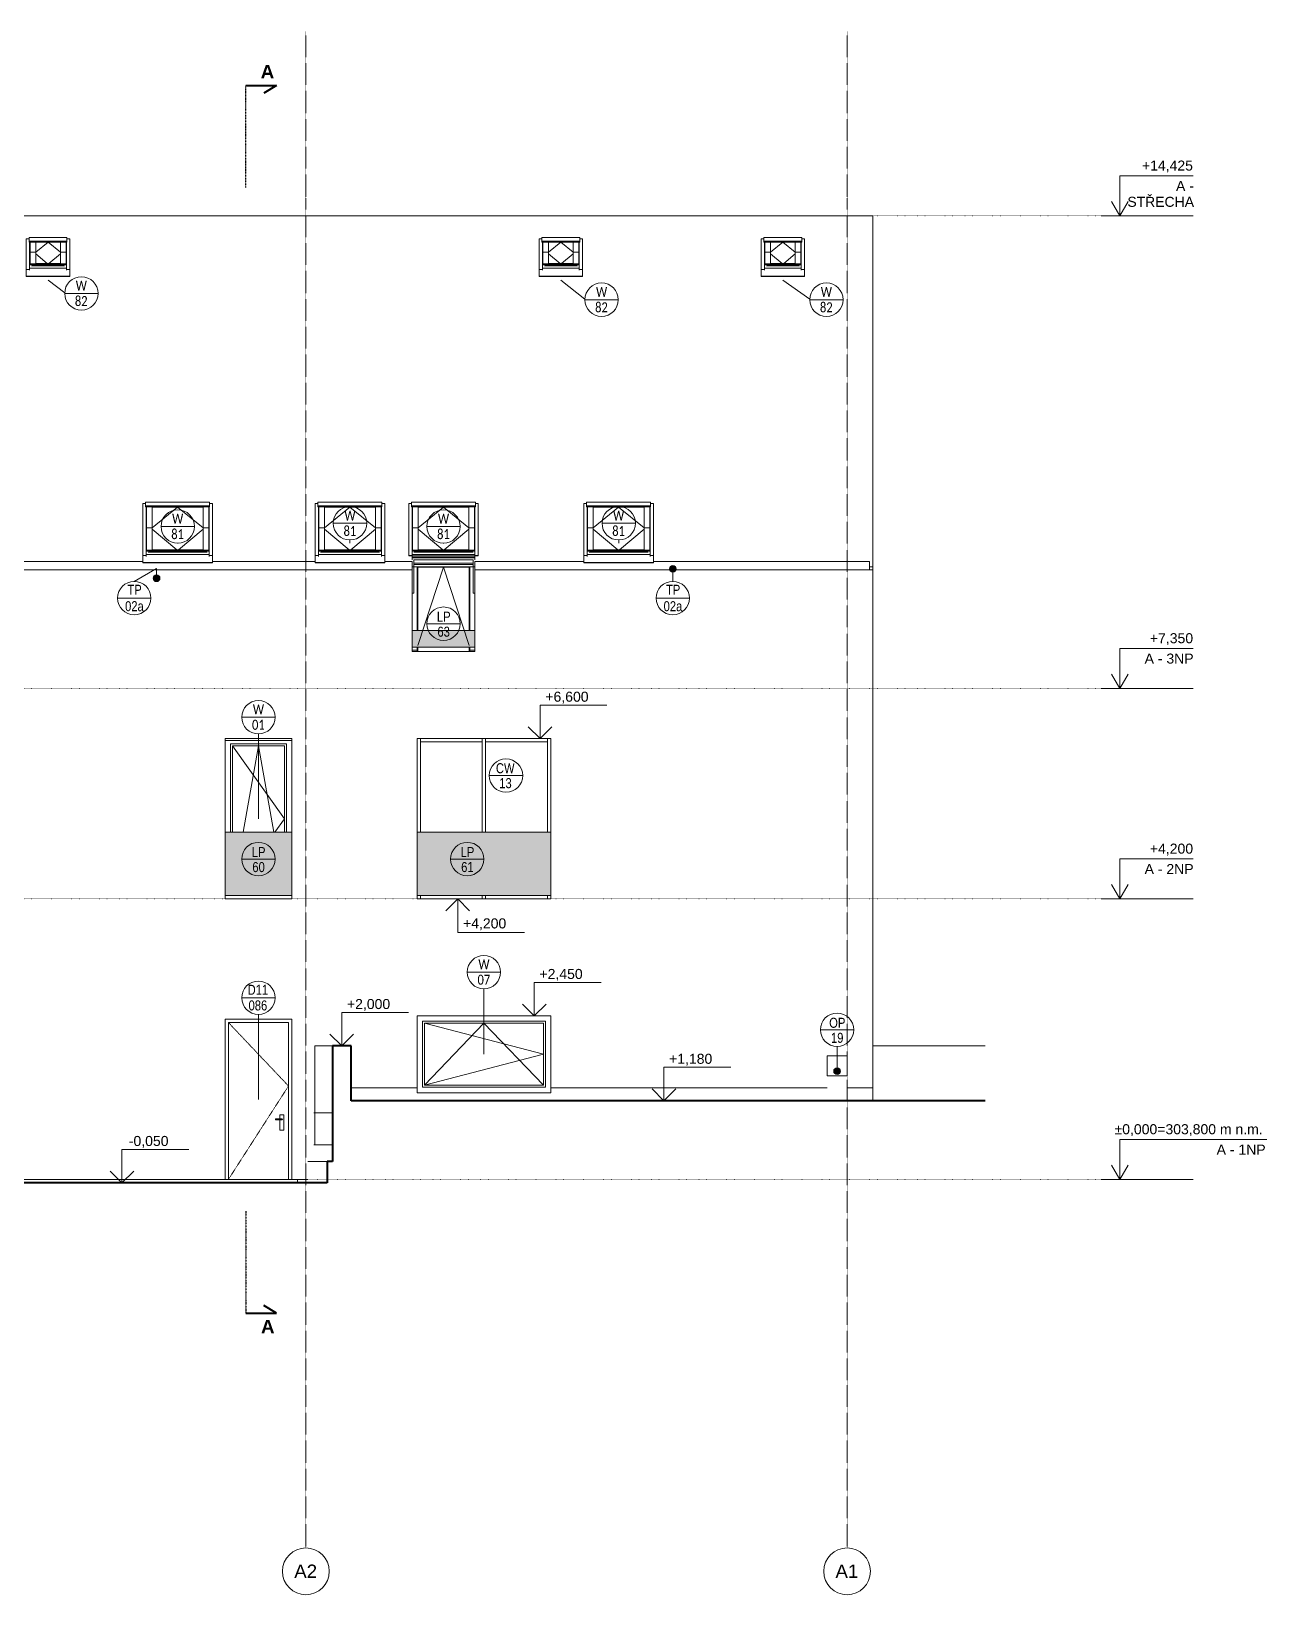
# Model space of a CAD drawing. Header units: millimetres. Extents: x -6736 to 224393, y -6260 to 72638.
# Drawn here: x 52956 to 71447, y -6215 to 17188 of the extents above; entities that cross this region are included whole.
import ezdxf

# ---------------------------------------------------------------- set-up
doc = ezdxf.new("R2010")
doc.units = ezdxf.units.MM
for name, pattern in [('HA_Dash_2mm-S1mm', [2, 1, -1]), ('HA_DashDot_10mm-S3mm', [10, 4, -3, 0, -3]), ('HA_DashDot_4mm-S1mm', [4, 2, -1, 0, -1]), ('HA_Dot-S4mm', [4, 0, -4])]:
    doc.linetypes.add(name, pattern=pattern)
for name, color, linetype, lineweight in [('A-DETL-____-THIN', 9, 'Continuous', 9), ('A-DETL-____-WIDE', 9, 'Continuous', 40), ('A-DOOR-____-IDEN', 9, 'Continuous', 9), ('A-DOOR-____-OTLN', 9, 'Continuous', 9), ('A-DOOR-FRAM-OTLN', 9, 'Continuous', 9), ('A-FLOR-____-OTLN', 9, 'Continuous', 9), ('A-FLOR-____-OVHD', 9, 'HA_DashDot_4mm-S1mm', 25), ('A-FLOR-HRAL-IDEN', 9, 'Continuous', 9), ('A-FLOR-HRAL-OTLN', 9, 'Continuous', 9), ('A-FLOR-LEVL-OTLN', 9, 'Continuous', 9), ('A-GENM-____-IDEN', 9, 'Continuous', 9), ('A-GENM-____-OTLN', 9, 'Continuous', 9), ('A-GLAZ-____-IDEN', 9, 'Continuous', 9), ('A-GLAZ-____-OTLN', 9, 'Continuous', 5), ('A-GLAZ-CURT-OTLN', 9, 'Continuous', 5), ('A-GLAZ-CWMG-OTLN', 9, 'Continuous', 5), ('A-ROOF-____-OTLN', 9, 'Continuous', 9), ('A-WALL-____-IDEN', 9, 'Continuous', 9), ('A-WALL-____-MCUT', 9, 'Continuous', 25), ('A-WALL-____-OTLN', 9, 'Continuous', 9), ('G-____-____-DIMS', 9, 'Continuous', 5), ('G-____-____-TEXT', 9, 'Continuous', 5), ('S-GRID-____-IDEN', 9, 'Continuous', 9), ('S-GRID-____-OTLN', 9, 'Continuous', 5)]:
    doc.layers.add(name, color=color, linetype=linetype, lineweight=lineweight)
doc.styles.add('Arial', font='arial.ttf', dxfattribs={"height": 150})
doc.styles.add('Arial_1', font='arial.ttf', dxfattribs={"height": 200})
doc.styles.add('Arial_2', font='arial.ttf', dxfattribs={"width": 0.8, "height": 150})
doc.styles.add('Arial_B', font='arialbd.ttf', dxfattribs={"height": 200})
doc.styles.add('Calibri', font='calibri.ttf', dxfattribs={"width": 0.8, "height": 150})

# ---------------------------------------------------------------- blocks, each defined once
blk = doc.blocks.new('HA_DR_Single_Swing_Solid_ButtFrame - In_FAS_900x2350_Unik-2108754-A_pohled severní_DPS pohled')
at = {"layer": 'A-DOOR-____-OTLN', "color": 250, "linetype": 'HA_Dash_2mm-S1mm', "lineweight": 5}
for p, q in [((-9260, 2350), (-8360, 1400)), ((-8360, 1400), (-9260, 0))]:
    blk.add_line(p, q, dxfattribs=at)
at = {"layer": 'A-DOOR-____-OTLN', "color": 7}
for p, q in [((-9260, 2350), (-9260, 0)), ((-8360, 2350), (-9260, 2350)), ((-8360, 0), (-8360, 2350)), ((-8430, 970), (-8490, 970)), ((-8490, 970), (-8490, 907)), ((-8430, 740), (-8430, 970)), ((-8460, 907), (-8555, 907)), ((-8555, 900), (-8555, 907)), ((-8555, 892), (-8555, 900)), ((-8555, 892), (-8460, 892)), ((-8490, 893), (-8490, 740)), ((-8490, 740), (-8430, 740))]:
    blk.add_line(p, q, dxfattribs=at)
for points, knots in [([(-8460, 907), (-8460, 907), (-8460, 907), (-8459, 907), (-8459, 907), (-8458, 907), (-8458, 907), (-8457, 907), (-8457, 907), (-8456, 906), (-8456, 906), (-8455, 906), (-8455, 905), (-8454, 905), (-8454, 904), (-8453, 904), (-8453, 903), (-8453, 902), (-8452, 901), (-8452, 900)], [0.5, 0.5, 0.5, 0.5, 0.5208333, 0.5416667, 0.5625, 0.5833333, 0.6041667, 0.625, 0.6458333, 0.6666667, 0.6875, 0.7083333, 0.75, 0.7708333, 0.7916667, 0.8333333, 0.875, 0.9166667, 1, 1, 1, 1]), ([(-8452, 900), (-8452, 899), (-8453, 898), (-8453, 897), (-8453, 896), (-8454, 896), (-8454, 895), (-8455, 895), (-8455, 894), (-8456, 894), (-8457, 893), (-8457, 893), (-8458, 893), (-8458, 893), (-8459, 893), (-8459, 893), (-8460, 893), (-8460, 892), (-8460, 892)], [0, 0, 0, 0, 0.0833333, 0.125, 0.1666667, 0.2083333, 0.2291667, 0.25, 0.2916667, 0.3333333, 0.3541667, 0.375, 0.3958333, 0.4166667, 0.4375, 0.4583333, 0.4791667, 0.5, 0.5, 0.5, 0.5])]:
    blk.add_open_spline(points, degree=3, knots=knots, dxfattribs=at)
at = {"layer": 'A-DOOR-FRAM-OTLN', "color": 7}
for p, q in [((-9260, 0), (-9260, 2350)), ((-9260, 2350), (-8360, 2350)), ((-8360, 2350), (-8360, 0))]:
    blk.add_line(p, q, dxfattribs=at)
blk = doc.blocks.new('HA_WD_SinglePanel - 2000x1150-2168136-A_pohled severní_DPS pohled')
at = {"layer": 'A-GLAZ-____-OTLN', "color": 250}
for p, q in [((-6355, 1380), (-6355, 2370)), ((-6355, 2370), (-4515, 2370)), ((-4515, 2370), (-4515, 1380)), ((-6325, 2340), (-6325, 1410)), ((-6325, 2340), (-4545, 2340)), ((-6325, 1410), (-5435, 2340)), ((-6325, 2340), (-4545, 1875)), ((-5435, 2340), (-4545, 1410)), ((-4545, 1410), (-4545, 2340)), ((-4545, 1875), (-6325, 1410)), ((-6325, 1410), (-4545, 1410)), ((-4515, 1380), (-6355, 1380))]:
    blk.add_line(p, q, dxfattribs=at)
blk = doc.blocks.new('HA_WD_SinglePanel - 1000x2400-V28-A_pohled severní_DPS pohled')
at = {"layer": 'A-GLAZ-____-OTLN', "color": 250}
for p, q in [((-9230, 5200), (-9230, 6520)), ((-9230, 6520), (-8390, 6520)), ((-9200, 6490), (-9200, 5200)), ((-9200, 6490), (-8420, 6490)), ((-9200, 6490), (-8420, 5400)), ((-9041, 5200), (-8810, 6490)), ((-8810, 6490), (-8579, 5200)), ((-8420, 5200), (-8420, 6490)), ((-8390, 6520), (-8390, 5200)), ((-8420, 5400), (-8563, 5200))]:
    blk.add_line(p, q, dxfattribs=at)
blk = doc.blocks.new('Railing - Railing-1645061-A_pohled severní_DPS pohled')
at = {"layer": 'A-FLOR-HRAL-OTLN'}
blk.add_hatch(color=256, dxfattribs=at).paths.add_polyline_path([(-6373, 4250), (-4435, 4250), (-4435, 5200), (-6435, 5200), (-6435, 4250)])
at = {"layer": 'A-FLOR-HRAL-OTLN', "color": 7}
for p, q in [((-6435, 5200), (-4435, 5200)), ((-6435, 4250), (-4435, 4250))]:
    blk.add_line(p, q, dxfattribs=at)
blk = doc.blocks.new('Railing - Railing-1645221-A_pohled severní_DPS pohled')
at = {"layer": 'A-FLOR-HRAL-OTLN'}
blk.add_hatch(color=256, dxfattribs=at).paths.add_polyline_path([(-8482, 4250), (-8310, 4250), (-8310, 5200), (-9310, 5200), (-9310, 4250), (-8717, 4250)])
at = {"layer": 'A-FLOR-HRAL-OTLN', "color": 7}
for p, q in [((-9310, 5200), (-8310, 5200)), ((-9310, 4250), (-8310, 4250))]:
    blk.add_line(p, q, dxfattribs=at)
blk = doc.blocks.new('Roof-Windows_VELUX_GLL_1061 - CK02-1859753-A_pohled severní_DPS pohled')
at = {"layer": 'A-GLAZ-____-OTLN', "color": 250}
for p, q in [((-4567, 14081), (-4609, 14081)), ((-4609, 14081), (-4609, 13624)), ((-4001, 14100), (-4567, 14100)), ((-4567, 14100), (-4567, 14048)), ((-4001, 14048), (-4567, 14048)), ((-4567, 14048), (-4567, 14030)), ((-4001, 14048), (-4001, 14100)), ((-3959, 14081), (-4001, 14081)), ((-4001, 14030), (-4001, 14048)), ((-3959, 13624), (-3959, 14081)), ((-4567, 14030), (-4001, 14030)), ((-4559, 14030), (-4559, 13710)), ((-4553, 14030), (-4553, 13879)), ((-4553, 13879), (-4469, 13879)), ((-4553, 13706), (-4553, 13879)), ((-4469, 13879), (-4553, 13879)), ((-4469, 13879), (-4469, 14030)), ((-4099, 14029), (-4469, 14029)), ((-4469, 13881), (-4284, 14029)), ((-4469, 13706), (-4469, 13879)), ((-4296, 13710), (-4469, 13857)), ((-4099, 13881), (-4284, 14029)), ((-4272, 13710), (-4099, 13857)), ((-4099, 14030), (-4099, 13879)), ((-4099, 13879), (-4015, 13879)), ((-4099, 13879), (-4099, 13706)), ((-4015, 13879), (-4099, 13879)), ((-4015, 13879), (-4015, 14030)), ((-4015, 13879), (-4015, 13706)), ((-4009, 14030), (-4009, 13710)), ((-4609, 13624), (-4559, 13624)), ((-4559, 13624), (-4609, 13624)), ((-4609, 13624), (-4609, 13520)), ((-4559, 13706), (-4559, 13710)), ((-4553, 13710), (-4559, 13710)), ((-4559, 13703), (-4559, 13706)), ((-4559, 13694), (-4559, 13703)), ((-4009, 13703), (-4559, 13703)), ((-4559, 13678), (-4559, 13694)), ((-4009, 13694), (-4559, 13694)), ((-4559, 13678), (-4559, 13670)), ((-4559, 13646), (-4559, 13671)), ((-4559, 13642), (-4559, 13646)), ((-4559, 13642), (-4009, 13642)), ((-4559, 13610), (-4559, 13642)), ((-4469, 13706), (-4553, 13706)), ((-4469, 13705), (-4553, 13705)), ((-4526, 13678), (-4526, 13670)), ((-4526, 13675), (-4042, 13675)), ((-4099, 13710), (-4469, 13710)), ((-4015, 13706), (-4099, 13706)), ((-4015, 13705), (-4099, 13705)), ((-4042, 13678), (-4042, 13670)), ((-4009, 13710), (-4015, 13710)), ((-4009, 13710), (-4009, 13706)), ((-4009, 13706), (-4009, 13703)), ((-4009, 13703), (-4009, 13694)), ((-4009, 13694), (-4009, 13678)), ((-4009, 13678), (-4009, 13670)), ((-4009, 13671), (-4009, 13646)), ((-4009, 13646), (-4009, 13642)), ((-4009, 13642), (-4009, 13610)), ((-4009, 13624), (-3959, 13624)), ((-3959, 13624), (-4009, 13624)), ((-3959, 13520), (-3959, 13624)), ((-4609, 13520), (-3959, 13520)), ((-4609, 13516), (-4609, 13520)), ((-3959, 13516), (-4609, 13516)), ((-3959, 13520), (-3959, 13516))]:
    blk.add_line(p, q, dxfattribs=at)
blk = doc.blocks.new('Roof-Windows_VELUX_GLL_1061 - PK08-1836255-A_pohled severní_DPS pohled')
at = {"layer": 'A-GLAZ-____-OTLN', "color": 250}
for p, q in [((-3898, 10118), (-3940, 10118)), ((-3940, 10118), (-3940, 9339)), ((-2940, 10137), (-3898, 10137)), ((-3898, 10137), (-3898, 10085)), ((-2940, 10085), (-3898, 10085)), ((-3898, 10085), (-3898, 10067)), ((-3898, 10067), (-2940, 10067)), ((-3890, 10067), (-3890, 9425)), ((-3884, 10067), (-3884, 9755)), ((-3800, 9755), (-3800, 10067)), ((-3038, 10066), (-3800, 10066)), ((-3800, 9757), (-3419, 10066)), ((-3038, 9757), (-3419, 10066)), ((-3038, 10067), (-3038, 9755)), ((-2954, 9755), (-2954, 10067)), ((-2948, 10067), (-2948, 9425)), ((-2940, 10085), (-2940, 10137)), ((-2898, 10118), (-2940, 10118)), ((-2940, 10067), (-2940, 10085)), ((-2898, 9339), (-2898, 10118)), ((-3884, 9755), (-3800, 9755)), ((-3884, 9420), (-3884, 9755)), ((-3800, 9755), (-3884, 9755)), ((-3800, 9420), (-3800, 9755)), ((-3431, 9425), (-3800, 9733)), ((-3407, 9425), (-3038, 9733)), ((-3038, 9755), (-2954, 9755)), ((-3038, 9755), (-3038, 9420)), ((-2954, 9755), (-3038, 9755)), ((-2954, 9755), (-2954, 9420)), ((-3890, 9421), (-3890, 9425)), ((-3884, 9425), (-3890, 9425)), ((-3890, 9417), (-3890, 9421)), ((-3890, 9408), (-3890, 9417)), ((-2948, 9417), (-3890, 9417)), ((-3890, 9392), (-3890, 9408)), ((-2948, 9408), (-3890, 9408)), ((-3890, 9392), (-3890, 9385)), ((-3890, 9361), (-3890, 9385)), ((-3800, 9420), (-3884, 9420)), ((-3800, 9419), (-3884, 9419)), ((-3857, 9392), (-3857, 9385)), ((-3857, 9389), (-2981, 9389)), ((-3038, 9425), (-3800, 9425)), ((-2954, 9420), (-3038, 9420)), ((-2954, 9419), (-3038, 9419)), ((-2981, 9392), (-2981, 9385)), ((-2948, 9425), (-2954, 9425)), ((-2948, 9425), (-2948, 9421)), ((-2948, 9421), (-2948, 9417)), ((-2948, 9417), (-2948, 9408)), ((-2948, 9408), (-2948, 9392)), ((-2948, 9392), (-2948, 9385)), ((-2948, 9385), (-2948, 9361)), ((-3940, 9339), (-3890, 9339)), ((-3890, 9339), (-3940, 9339)), ((-3940, 9339), (-3940, 9235)), ((-3940, 9235), (-2898, 9235)), ((-3940, 9230), (-3940, 9235)), ((-2898, 9230), (-3940, 9230)), ((-3890, 9356), (-3890, 9361)), ((-3890, 9356), (-2948, 9356)), ((-3890, 9325), (-3890, 9356)), ((-2948, 9361), (-2948, 9356)), ((-2948, 9356), (-2948, 9325)), ((-2948, 9339), (-2898, 9339)), ((-2898, 9339), (-2948, 9339)), ((-2898, 9235), (-2898, 9339)), ((-2898, 9235), (-2898, 9230))]:
    blk.add_line(p, q, dxfattribs=at)
blk = doc.blocks.new('Roof-Windows_VELUX_GLL_1061 - PK08-V35-A_pohled severní_DPS pohled')
at = {"layer": 'A-GLAZ-____-OTLN', "color": 250}
for p, q in [((-7919, 10118), (-7961, 10118)), ((-7961, 10118), (-7961, 9339)), ((-6961, 10137), (-7919, 10137)), ((-7919, 10137), (-7919, 10085)), ((-6961, 10085), (-7919, 10085)), ((-7919, 10085), (-7919, 10067)), ((-7919, 10067), (-6961, 10067)), ((-7911, 10067), (-7911, 9425)), ((-7905, 10067), (-7905, 9755)), ((-7821, 9755), (-7821, 10067)), ((-7059, 10066), (-7821, 10066)), ((-7821, 9757), (-7440, 10066)), ((-7059, 9757), (-7440, 10066)), ((-7059, 10067), (-7059, 9755)), ((-6975, 9755), (-6975, 10067)), ((-6969, 10067), (-6969, 9425)), ((-6961, 10085), (-6961, 10137)), ((-6919, 10118), (-6961, 10118)), ((-6961, 10067), (-6961, 10085)), ((-6919, 9339), (-6919, 10118)), ((-7905, 9755), (-7821, 9755)), ((-7905, 9420), (-7905, 9755)), ((-7821, 9755), (-7905, 9755)), ((-7821, 9420), (-7821, 9755)), ((-7452, 9425), (-7821, 9733)), ((-7428, 9425), (-7059, 9733)), ((-7059, 9755), (-6975, 9755)), ((-7059, 9755), (-7059, 9420)), ((-6975, 9755), (-7059, 9755)), ((-6975, 9755), (-6975, 9420)), ((-7911, 9421), (-7911, 9425)), ((-7905, 9425), (-7911, 9425)), ((-7911, 9417), (-7911, 9421)), ((-7911, 9408), (-7911, 9417)), ((-6969, 9417), (-7911, 9417)), ((-7911, 9392), (-7911, 9408)), ((-6969, 9408), (-7911, 9408)), ((-7911, 9392), (-7911, 9385)), ((-7911, 9361), (-7911, 9385)), ((-7821, 9420), (-7905, 9420)), ((-7821, 9419), (-7905, 9419)), ((-7878, 9392), (-7878, 9385)), ((-7878, 9389), (-7002, 9389)), ((-7059, 9425), (-7821, 9425)), ((-6975, 9420), (-7059, 9420)), ((-6975, 9419), (-7059, 9419)), ((-7002, 9392), (-7002, 9385)), ((-6969, 9425), (-6975, 9425)), ((-6969, 9425), (-6969, 9421)), ((-6969, 9421), (-6969, 9417)), ((-6969, 9417), (-6969, 9408)), ((-6969, 9408), (-6969, 9392)), ((-6969, 9392), (-6969, 9385)), ((-6969, 9385), (-6969, 9361)), ((-7961, 9339), (-7911, 9339)), ((-7911, 9339), (-7961, 9339)), ((-7961, 9339), (-7961, 9235)), ((-7961, 9235), (-6919, 9235)), ((-7961, 9230), (-7961, 9235)), ((-6919, 9230), (-7961, 9230)), ((-7911, 9356), (-7911, 9361)), ((-7911, 9356), (-6969, 9356)), ((-7911, 9325), (-7911, 9356)), ((-6969, 9361), (-6969, 9356)), ((-6969, 9356), (-6969, 9325)), ((-6969, 9339), (-6919, 9339)), ((-6919, 9339), (-6969, 9339)), ((-6919, 9235), (-6919, 9339)), ((-6919, 9235), (-6919, 9230))]:
    blk.add_line(p, q, dxfattribs=at)
blk = doc.blocks.new('Roof-Windows_VELUX_VFE - VFE size 940x1370 _PK38__31_36-1858861-A_pohled severní_DPS pohled')
at = {"layer": 'A-GLAZ-____-OTLN', "color": 250}
for p, q in [((-6510, 9329), (-6510, 9337)), ((-5570, 9337), (-6510, 9337)), ((-6510, 9313), (-6510, 9329)), ((-5570, 9329), (-6510, 9329)), ((-6510, 9307), (-6510, 9313)), ((-5570, 9313), (-6510, 9313)), ((-6510, 9304), (-6510, 9307)), ((-5570, 9307), (-6510, 9307)), ((-6510, 9278), (-6510, 9304)), ((-5570, 9304), (-6510, 9304)), ((-5596, 9278), (-6484, 9278)), ((-5596, 9276), (-6484, 9276)), ((-6484, 9274), (-5596, 9274)), ((-5596, 9226), (-6484, 9226)), ((-6484, 9204), (-5596, 9204)), ((-6484, 9171), (-5596, 9171)), ((-6434, 9171), (-6434, 8218)), ((-6424, 9171), (-6424, 8218)), ((-6040, 9167), (-6424, 7995)), ((-5656, 9167), (-6424, 9167)), ((-5656, 7995), (-6040, 9167)), ((-5656, 8218), (-5656, 9171)), ((-5646, 8218), (-5646, 9171)), ((-5570, 9337), (-5570, 9329)), ((-5570, 9329), (-5570, 9313)), ((-5570, 9313), (-5570, 9307)), ((-5570, 9307), (-5570, 9304)), ((-5570, 9304), (-5570, 9278)), ((-6509, 8218), (-6509, 8779)), ((-5571, 8779), (-5571, 8218)), ((-6509, 7924), (-6509, 7968)), ((-6434, 7968), (-6434, 7924)), ((-6424, 7968), (-6424, 7904)), ((-5656, 7904), (-5656, 7968)), ((-5646, 7924), (-5646, 7968)), ((-5571, 7968), (-5571, 7924)), ((-6509, 7904), (-6509, 7924)), ((-6434, 7924), (-6509, 7924)), ((-6434, 7904), (-6434, 7924)), ((-6424, 7906), (-5656, 7906)), ((-5646, 7904), (-5646, 7924)), ((-5571, 7924), (-5646, 7924)), ((-5571, 7904), (-5571, 7924))]:
    blk.add_line(p, q, dxfattribs=at)
blk = doc.blocks.new('Roof-Windows_VELUX_GLL_1061 - PK08-1836817-A_pohled severní_DPS pohled')
at = {"layer": 'A-GLAZ-____-OTLN', "color": 250}
for p, q in [((-6519, 10118), (-6561, 10118)), ((-6561, 10118), (-6561, 9339)), ((-5561, 10137), (-6519, 10137)), ((-6519, 10137), (-6519, 10085)), ((-5561, 10085), (-6519, 10085)), ((-6519, 10085), (-6519, 10067)), ((-6519, 10067), (-5561, 10067)), ((-6511, 10067), (-6511, 9425)), ((-6505, 10067), (-6505, 9755)), ((-6421, 9755), (-6421, 10067)), ((-5659, 10066), (-6421, 10066)), ((-6421, 9757), (-6040, 10066)), ((-5659, 9757), (-6040, 10066)), ((-5659, 10067), (-5659, 9755)), ((-5575, 9755), (-5575, 10067)), ((-5569, 10067), (-5569, 9425)), ((-5561, 10085), (-5561, 10137)), ((-5519, 10118), (-5561, 10118)), ((-5561, 10067), (-5561, 10085)), ((-5519, 9339), (-5519, 10118)), ((-6505, 9755), (-6421, 9755)), ((-6505, 9420), (-6505, 9755)), ((-6421, 9755), (-6505, 9755)), ((-6421, 9420), (-6421, 9755)), ((-6052, 9425), (-6421, 9733)), ((-6028, 9425), (-5659, 9733)), ((-5659, 9755), (-5575, 9755)), ((-5659, 9755), (-5659, 9420)), ((-5575, 9755), (-5659, 9755)), ((-5575, 9755), (-5575, 9420)), ((-6511, 9421), (-6511, 9425)), ((-6505, 9425), (-6511, 9425)), ((-6511, 9417), (-6511, 9421)), ((-6511, 9408), (-6511, 9417)), ((-5569, 9417), (-6511, 9417)), ((-6511, 9392), (-6511, 9408)), ((-5569, 9408), (-6511, 9408)), ((-6511, 9392), (-6511, 9385)), ((-6511, 9361), (-6511, 9385)), ((-6421, 9420), (-6505, 9420)), ((-6421, 9419), (-6505, 9419)), ((-6478, 9392), (-6478, 9385)), ((-6478, 9389), (-5602, 9389)), ((-5659, 9425), (-6421, 9425)), ((-5575, 9420), (-5659, 9420)), ((-5575, 9419), (-5659, 9419)), ((-5602, 9392), (-5602, 9385)), ((-5569, 9425), (-5575, 9425)), ((-5569, 9425), (-5569, 9421)), ((-5569, 9421), (-5569, 9417)), ((-5569, 9417), (-5569, 9408)), ((-5569, 9408), (-5569, 9392)), ((-5569, 9392), (-5569, 9385)), ((-5569, 9385), (-5569, 9361)), ((-6561, 9339), (-6511, 9339)), ((-6561, 9334), (-6561, 9339)), ((-6511, 9334), (-6561, 9334)), ((-6511, 9356), (-6511, 9361)), ((-6511, 9356), (-5569, 9356)), ((-6511, 9322), (-6511, 9356)), ((-5569, 9361), (-5569, 9356)), ((-5569, 9356), (-5569, 9322)), ((-5569, 9339), (-5519, 9339)), ((-5519, 9334), (-5569, 9334)), ((-5519, 9339), (-5519, 9334))]:
    blk.add_line(p, q, dxfattribs=at)
blk = doc.blocks.new('TB_revizni dvirka 300x300 - TB_revizni dvirka 300x300-1933652-A_pohled severní_DPS pohled')
at = {"layer": 'A-GENM-____-OTLN', "color": 7}
for p, q in [((-299.998167, 1850), (0.001833, 1850)), ((-299.998167, 1550), (-299.998167, 1850)), ((0.001833, 1850), (0.001833, 1550)), ((0.001833, 1550), (-299.998167, 1550))]:
    blk.add_line(p, q, dxfattribs=at)
blk = doc.blocks.new('Railing - Railing-1952906-A_pohled severní_DPS pohled')
at = {"layer": 'A-FLOR-HRAL-OTLN'}
blk.add_hatch(color=256, dxfattribs=at).paths.add_polyline_path([(-5570, 7968), (-5570, 8218), (-6510, 8218), (-6510, 7968), (-5904, 7968)])
at = {"layer": 'A-FLOR-HRAL-OTLN', "color": 7}
for p, q in [((-6510, 8218), (-5570, 8218)), ((-6510, 7968), (-5570, 7968))]:
    blk.add_line(p, q, dxfattribs=at)
blk = doc.blocks.new('TB_Porotherm KPVarioUNI_1250mm - TB_Porotherm KPVarioUNI_1250mm-1997363-A_pohled severní_DPS pohled')
at = {"layer": 'A-GENM-____-OTLN', "color": 7}
blk.add_line((-8310, 6570), (-9310, 6570), dxfattribs=at)
blk = doc.blocks.new('Systémový panel - Sklo-2013037-A_pohled severní_DPS pohled')
at = {"layer": 'A-GLAZ-CURT-OTLN', "color": 250}
for p, q in [((-4485, 6550), (-5410, 6550)), ((-5410, 6550), (-5410, 5200)), ((-4485, 5200), (-4485, 6550))]:
    blk.add_line(p, q, dxfattribs=at)
blk = doc.blocks.new('Obdélníková příčel - 50x70mm EXT-2013034-A_pohled severní_DPS pohled')
at = {"layer": 'A-GLAZ-CWMG-OTLN', "color": 250}
for p, q in [((-6385, 6550), (-6385, 6600)), ((-5460, 6600), (-5460, 6550)), ((-5460, 6550), (-6385, 6550))]:
    blk.add_line(p, q, dxfattribs=at)
blk = doc.blocks.new('Obdélníková příčel - 50x70mm EXT-2013035-A_pohled severní_DPS pohled')
at = {"layer": 'A-GLAZ-CWMG-OTLN', "color": 250}
for p, q in [((-5410, 4200), (-5410, 4250)), ((-4485, 4250), (-4485, 4200))]:
    blk.add_line(p, q, dxfattribs=at)
blk = doc.blocks.new('Obdélníková příčel - 50x70mm EXT-1499828-A_pohled severní_DPS pohled')
at = {"layer": 'A-GLAZ-CWMG-OTLN', "color": 250}
for p, q in [((-6385, 6600), (-6385, 5200)), ((-6385, 4250), (-6385, 4200))]:
    blk.add_line(p, q, dxfattribs=at)
blk = doc.blocks.new('Obdélníková příčel - 50x70mm EXT-1499829-A_pohled severní_DPS pohled')
at = {"layer": 'A-GLAZ-CWMG-OTLN', "color": 250}
for p, q in [((-4485, 5200), (-4485, 6600)), ((-4485, 4200), (-4485, 4250))]:
    blk.add_line(p, q, dxfattribs=at)
blk = doc.blocks.new('Obdélníková příčel - 50x70mm EXT-2013036-A_pohled severní_DPS pohled')
at = {"layer": 'A-GLAZ-CWMG-OTLN', "color": 250}
for p, q in [((-5460, 6600), (-5460, 5200)), ((-5410, 6600), (-5410, 5200)), ((-5460, 4250), (-5460, 4200)), ((-5410, 4250), (-5410, 4200))]:
    blk.add_line(p, q, dxfattribs=at)
blk = doc.blocks.new('185-01_OBJEKT A_Central_rvt-2-A_pohled severní_DPS pohled')
at = {"layer": 'A-ROOF-____-OTLN', "color": 7}
for p, q in [((385, 14425), (-22702, 14425)), ((385, 14425), (385, 9169)), ((-13990, 9251), (-10539, 9251)), ((-9497, 9251), (-7961, 9251)), ((-6919, 9251), (-6510, 9251)), ((-6510, 9251), (-6510, 9169)), ((-6510, 9169), (-6484, 9169)), ((-6510, 9169), (-6510, 9128)), ((-6484, 9169), (-6484, 9278)), ((-6484, 8779), (-6484, 9169)), ((-5596, 9278), (-5596, 9169)), ((-5596, 9169), (-5570, 9169)), ((-5596, 9169), (-5596, 8779)), ((-5570, 9169), (-5570, 9251)), ((-5570, 9251), (-3940, 9251)), ((-5570, 9128), (-5570, 9169)), ((-2898, 9251), (335, 9251)), ((335, 9251), (335, 9169)), ((335, 9169), (385, 9169)), ((335, 9169), (335, 9128)), ((385, 9169), (385, 9128)), ((-6510, 8779), (-6484, 8779)), ((-5596, 8779), (-5570, 8779))]:
    blk.add_line(p, q, dxfattribs=at)
at = {"layer": 'A-WALL-____-OTLN', "color": 7}
for p, q in [((-6510, 9128), (-13990, 9128)), ((-6510, 7904), (-6510, 9128)), ((385, 9128), (-5570, 9128)), ((-5570, 9128), (-5570, 7904)), ((385, 1180), (385, 9128)), ((385, 9096), (385, 1180)), ((-6483, 7904), (-6510, 7904)), ((-5597, 7904), (-6483, 7904)), ((-5570, 7904), (-5597, 7904)), ((-9310, 4200), (-9310, 6600)), ((-9310, 6600), (-8310, 6600)), ((-8310, 6600), (-8310, 4200)), ((-6435, 4200), (-6435, 6600)), ((-6435, 6600), (-4435, 6600)), ((-4435, 6600), (-4435, 4200)), ((-8310, 4200), (-9310, 4200)), ((-4435, 4200), (-6435, 4200)), ((-9310, 0), (-9310, 2400)), ((-9310, 2400), (-8310, 2400)), ((-8310, 2400), (-8310, 0)), ((-6435, 1300), (-6435, 2450)), ((-6435, 2450), (-4435, 2450)), ((-4435, 2450), (-4435, 1300)), ((-4435, 1300), (-6435, 1300)), ((-15185, 0), (-9310, 0)), ((-8310, 0), (-9310, 0)), ((-8310, 0), (-8070, 0)), ((-8225, -50), (-8225, 0))]:
    blk.add_line(p, q, dxfattribs=at)
at = {"layer": 'A-DOOR-____-OTLN', "lineweight": 9}
blk.add_blockref('HA_DR_Single_Swing_Solid_ButtFrame - In_FAS_900x2350_Unik-2108754-A_pohled severní_DPS pohled', (0, 0), dxfattribs=at)
at = {"layer": 'A-FLOR-HRAL-OTLN', "lineweight": 9}
for name in ['Railing - Railing-1952906-A_pohled severní_DPS pohled', 'Railing - Railing-1645221-A_pohled severní_DPS pohled', 'Railing - Railing-1645061-A_pohled severní_DPS pohled']:
    blk.add_blockref(name, (0, 0), dxfattribs=at)
at = {"layer": 'A-GENM-____-OTLN', "lineweight": 9}
for name in ['TB_Porotherm KPVarioUNI_1250mm - TB_Porotherm KPVarioUNI_1250mm-1997363-A_pohled severní_DPS pohled', 'TB_revizni dvirka 300x300 - TB_revizni dvirka 300x300-1933652-A_pohled severní_DPS pohled']:
    blk.add_blockref(name, (0, 0), dxfattribs=at)
at = {"layer": 'A-GLAZ-____-OTLN', "lineweight": 9}
for name, p in [('Roof-Windows_VELUX_GLL_1061 - CK02-1859753-A_pohled severní_DPS pohled', (-7675, 0)), ('Roof-Windows_VELUX_GLL_1061 - CK02-1859753-A_pohled severní_DPS pohled', (0, 0)), ('Roof-Windows_VELUX_GLL_1061 - CK02-1859753-A_pohled severní_DPS pohled', (3323, 0)), ('Roof-Windows_VELUX_GLL_1061 - PK08-1836255-A_pohled severní_DPS pohled', (-6600, 0)), ('Roof-Windows_VELUX_GLL_1061 - PK08-V35-A_pohled severní_DPS pohled', (0, 0)), ('Roof-Windows_VELUX_GLL_1061 - PK08-1836817-A_pohled severní_DPS pohled', (0, 0)), ('Roof-Windows_VELUX_GLL_1061 - PK08-1836255-A_pohled severní_DPS pohled', (0, 0)), ('Roof-Windows_VELUX_VFE - VFE size 940x1370 _PK38__31_36-1858861-A_pohled severní_DPS pohled', (0, 0)), ('HA_WD_SinglePanel - 1000x2400-V28-A_pohled severní_DPS pohled', (0, 0)), ('HA_WD_SinglePanel - 2000x1150-2168136-A_pohled severní_DPS pohled', (0, 0))]:
    blk.add_blockref(name, p, dxfattribs=at)
at = {"layer": 'A-GLAZ-CURT-OTLN', "lineweight": 9}
for p in [(-975, 0), (0, 0)]:
    blk.add_blockref('Systémový panel - Sklo-2013037-A_pohled severní_DPS pohled', p, dxfattribs=at)
at = {"layer": 'A-GLAZ-CWMG-OTLN', "lineweight": 9}
for name, p in [('Obdélníková příčel - 50x70mm EXT-2013034-A_pohled severní_DPS pohled', (0, 0)), ('Obdélníková příčel - 50x70mm EXT-1499828-A_pohled severní_DPS pohled', (0, 0)), ('Obdélníková příčel - 50x70mm EXT-2013036-A_pohled severní_DPS pohled', (0, 0)), ('Obdélníková příčel - 50x70mm EXT-2013034-A_pohled severní_DPS pohled', (975, 0)), ('Obdélníková příčel - 50x70mm EXT-1499829-A_pohled severní_DPS pohled', (0, 0)), ('Obdélníková příčel - 50x70mm EXT-2013035-A_pohled severní_DPS pohled', (-975, 0)), ('Obdélníková příčel - 50x70mm EXT-2013035-A_pohled severní_DPS pohled', (0, 0))]:
    blk.add_blockref(name, p, dxfattribs=at)
blk = doc.blocks.new('Level - _0_000-367059-A_pohled severní_DPS pohled')
at = {"layer": 'A-FLOR-LEVL-OTLN'}
for p, q in [((4080, 600), (4080, 0)), ((6280, 600), (4080, 600)), ((4080, 0), (3955, 217)), ((4080, 0), (4205, 217)), ((5180, 0), (3805, 0))]:
    blk.add_line(p, q, dxfattribs=at)
blk = doc.blocks.new('Level - Generic Level-367061-A_pohled severní_DPS pohled')
at = {"layer": 'A-FLOR-LEVL-OTLN'}
for p, q in [((5180, 7950), (4080, 7950)), ((4080, 7950), (4080, 7350)), ((4080, 7350), (3955, 7567)), ((4080, 7350), (4205, 7567)), ((5180, 7350), (3805, 7350))]:
    blk.add_line(p, q, dxfattribs=at)
blk = doc.blocks.new('Grid - Radius 3_5mm-353793-A_pohled severní_DPS pohled')
at = {"layer": 'S-GRID-____-IDEN'}
blk.add_circle((0, -5865), 350, dxfattribs=at)
blk = doc.blocks.new('Spot Elevations - Default-792506-A_pohled severní_DPS pohled')
at = {"layer": 'G-____-____-DIMS', "lineweight": 9}
for p, q in [((-1742, 1680), (-2742, 1680)), ((-2742, 1680), (-2742, 1180)), ((-2919, 1357), (-2742, 1180)), ((-2742, 1180), (-2565, 1357))]:
    blk.add_line(p, q, dxfattribs=at)
blk = doc.blocks.new('Spot Elevations - Flipped-794089-A_pohled severní_DPS pohled')
at = {"layer": 'G-____-____-DIMS', "lineweight": 9}
for p, q in [((-24377, 6650), (-24554, 6473)), ((-24200, 6473), (-24377, 6650)), ((-24377, 6150), (-24377, 6650)), ((-25377, 6150), (-24377, 6150))]:
    blk.add_line(p, q, dxfattribs=at)
blk = doc.blocks.new('HA_TAG_WD - Type Mark-1502833-A_pohled severní_DPS pohled')
at = {"layer": 'A-GLAZ-____-IDEN'}
blk.add_line((-5685, 3104), (-5185, 3104), dxfattribs=at)
blk.add_circle((-5435, 3104), 250, dxfattribs=at)
blk = doc.blocks.new('HA_TAG_GM_Products1 - Generic-1835784-A_pohled severní_DPS pohled')
at = {"layer": 'A-GENM-____-IDEN'}
blk.add_line((-400, 2241), (100, 2241), dxfattribs=at)
blk.add_circle((-150, 2241), 250, dxfattribs=at)
blk = doc.blocks.new('HA_TAG_GM_Products - Generic-588599-A_pohled severní_DPS pohled')
at = {"layer": 'A-GENM-____-IDEN'}
blk.add_line((-16910, 13190), (-16410, 13190), dxfattribs=at)
blk.add_circle((-16660, 13190), 250, dxfattribs=at)
blk = doc.blocks.new('HA_TAG_cWA - Default-922888-A_pohled severní_DPS pohled')
at = {"layer": 'A-WALL-____-IDEN'}
blk.add_line((-5355, 6047), (-4855, 6047), dxfattribs=at)
blk.add_circle((-5105, 6047), 250, dxfattribs=at)
blk = doc.blocks.new('N_Door Tag - Elevation placed_Door Tag-2142014-A_pohled severní_DPS pohled')
at = {"layer": 'A-DOOR-____-IDEN'}
blk.add_line((-15935, 2720), (-15435, 2720), dxfattribs=at)
blk.add_circle((-15685, 2720), 250, dxfattribs=at)
blk = doc.blocks.new('HA_TAG_GM_Railings - Generic-2229991-A_pohled severní_DPS pohled')
at = {"layer": 'A-FLOR-HRAL-IDEN'}
blk.add_line((-6290, 8320), (-5790, 8320), dxfattribs=at)
blk.add_circle((-6040, 8320), 250, dxfattribs=at)

msp = doc.modelspace()

# ---------------------------------------------------------------- hatches: boundary and pattern name
at = {"layer": 'A-GENM-____-IDEN'}
h = msp.add_hatch(color=256, dxfattribs=at)
edge = h.paths.add_edge_path()
edge.add_arc((62557, 9141), 50, 0, 360)
h = msp.add_hatch(color=256, dxfattribs=at)
edge = h.paths.add_edge_path()
edge.add_arc((54832, 9000), 50, 0, 360)
h = msp.add_hatch(color=256, dxfattribs=at)
edge = h.paths.add_edge_path()
edge.add_arc((65016, 1621), 50, 0, 360)

# ---------------------------------------------------------------- linework, layer by layer
at = {"layer": 'A-DETL-____-THIN'}
for p, q in [((57745, 1370), (58731, 1370)), ((64866, 1370), (60731, 1370)), ((65166, 1370), (65551, 1370))]:
    msp.add_line(p, q, dxfattribs=at)
at = {"layer": 'A-DETL-____-WIDE'}
for p, q in [((56165, 16375), (56625, 16375)), ((56625, 16375), (56436, 16262)), ((57745, 2000), (57465, 2000)), ((57465, 2000), (57465, 270)), ((57745, 1180), (57745, 2000)), ((67232, 1180), (57745, 1180)), ((57465, 270), (57386, 270)), ((57386, 270), (57386, -50)), ((57386, -50), (40186, -50)), ((56165, -2000), (56625, -2000)), ((56625, -2000), (56436, -1887))]:
    msp.add_line(p, q, dxfattribs=at)
at = {"layer": 'A-DOOR-____-IDEN'}
msp.add_line((56356, 1200), (56356, 2470), dxfattribs=at)
at = {"layer": 'A-FLOR-____-OTLN'}
msp.add_line((57183, 520), (57201, 520), dxfattribs=at)
at = {"layer": 'A-FLOR-____-OVHD'}
for p, q in [((56165, 14850), (56165, 16375)), ((56165, -475), (56165, -2000))]:
    msp.add_line(p, q, dxfattribs=at)
at = {"layer": 'A-FLOR-LEVL-OTLN', "linetype": 'HA_Dot-S4mm', "lineweight": 5}
for p, q in [((35004, 14425), (69247, 14425)), ((35004, 7350), (69247, 7350)), ((35004, 4200), (69247, 4200))]:
    msp.add_line(p, q, dxfattribs=at)
at = {"layer": 'A-FLOR-LEVL-OTLN', "linetype": 'HA_Dot-S4mm'}
msp.add_line((35004, 0), (69247, 0), dxfattribs=at)
at = {"layer": 'A-GENM-____-IDEN'}
for p, q in [((54832, 9147), (54497, 8953)), ((54832, 9000), (54832, 9147)), ((62557, 9141), (62557, 8953)), ((65016, 1621), (65016, 1991))]:
    msp.add_line(p, q, dxfattribs=at)
for centre in [(62557, 9141), (54832, 9000), (65016, 1621)]:
    msp.add_circle(centre, 50, dxfattribs=at)
at = {"layer": 'A-GLAZ-____-IDEN'}
for p, q in [((53207, 13464), (53456, 13272)), ((60882, 13464), (61242, 13178)), ((64205, 13464), (64607, 13178)), ((55148, 9524), (55148, 9520)), ((57726, 9524), (57726, 9568)), ((59126, 9524), (59126, 9520)), ((61748, 9524), (61748, 9568)), ((56356, 5400), (56356, 6665)), ((59731, 1875), (59731, 2849))]:
    msp.add_line(p, q, dxfattribs=at)
at = {"layer": 'A-WALL-____-MCUT'}
for p, q in [((57386, 270), (57383, 270)), ((57383, 270), (57383, -50))]:
    msp.add_line(p, q, dxfattribs=at)
at = {"layer": 'A-WALL-____-OTLN'}
for p, q in [((57465, 2000), (57201, 2000)), ((57201, 2000), (57201, 520)), ((67232, 2000), (65551, 2000)), ((57465, 1000), (57183, 1000)), ((57201, 520), (57465, 520)), ((57383, 270), (57097, 270))]:
    msp.add_line(p, q, dxfattribs=at)
at = {"layer": 'S-GRID-____-OTLN', "linetype": 'HA_DashDot_10mm-S3mm', "lineweight": 9}
for p, q in [((57066, 14688), (57066, 17188)), ((65166, 14688), (65166, 17188)), ((57066, -3015), (57066, 14688)), ((65166, -3015), (65166, 14688)), ((57066, -5515), (57066, -3015)), ((65166, -5515), (65166, -3015))]:
    msp.add_line(p, q, dxfattribs=at)

# ---------------------------------------------------------------- block references
at = {"color": 50, "lineweight": 5}
msp.add_blockref('185-01_OBJEKT A_Central_rvt-2-A_pohled severní_DPS pohled', (65166, 0), dxfattribs=at)
at = {"layer": 'A-DOOR-____-IDEN'}
msp.add_blockref('N_Door Tag - Elevation placed_Door Tag-2142014-A_pohled severní_DPS pohled', (72041, 0), dxfattribs=at)
at = {"layer": 'A-FLOR-HRAL-IDEN'}
for p in [(65166, 0), (62396, -3523), (65521, -3523)]:
    msp.add_blockref('HA_TAG_GM_Railings - Generic-2229991-A_pohled severní_DPS pohled', p, dxfattribs=at)
at = {"layer": 'A-FLOR-LEVL-OTLN'}
for name, p in [('Level - Generic Level-367061-A_pohled severní_DPS pohled', (65166, 7075)), ('Level - Generic Level-367061-A_pohled severní_DPS pohled', (65166, 0)), ('Level - Generic Level-367061-A_pohled severní_DPS pohled', (65166, -3150)), ('Level - _0_000-367059-A_pohled severní_DPS pohled', (65166, 0))]:
    msp.add_blockref(name, p, dxfattribs=at)
at = {"layer": 'A-GENM-____-IDEN'}
for name, p in [('HA_TAG_GM_Products - Generic-588599-A_pohled severní_DPS pohled', (71157, -4487)), ('HA_TAG_GM_Products - Generic-588599-A_pohled severní_DPS pohled', (79217, -4487)), ('HA_TAG_GM_Products1 - Generic-1835784-A_pohled severní_DPS pohled', (65166, 0))]:
    msp.add_blockref(name, p, dxfattribs=at)
at = {"layer": 'A-GLAZ-____-IDEN'}
for p in [(59141, 10160), (66927, 10066), (70292, 10066), (63161, 6719), (67183, 6719), (60583, 6671), (64561, 6671), (61791, 3816), (65166, 0)]:
    msp.add_blockref('HA_TAG_WD - Type Mark-1502833-A_pohled severní_DPS pohled', p, dxfattribs=at)
at = {"layer": 'A-WALL-____-IDEN'}
msp.add_blockref('HA_TAG_cWA - Default-922888-A_pohled severní_DPS pohled', (65166, 0), dxfattribs=at)
at = {"layer": 'G-____-____-DIMS', "lineweight": 9}
for p in [(63314, 5420), (63226, 1270), (60345, 820), (65166, 0), (57054, -1230)]:
    msp.add_blockref('Spot Elevations - Default-792506-A_pohled severní_DPS pohled', p, dxfattribs=at)
at = {"layer": 'G-____-____-DIMS', "lineweight": 9, "extrusion": (0, 0, -1)}
msp.add_blockref('Spot Elevations - Flipped-794089-A_pohled severní_DPS pohled', (-34963, -2450), dxfattribs=at)
at = {"layer": 'S-GRID-____-IDEN'}
for p in [(57066, 0), (65166, 0)]:
    msp.add_blockref('Grid - Radius 3_5mm-353793-A_pohled severní_DPS pohled', p, dxfattribs=at)

# ---------------------------------------------------------------- texts
at = {"layer": 'A-DOOR-____-IDEN', "lineweight": 5, "char_height": 150, "attachment_point": 1, "style": 'Arial_2'}
for s, insert, width in [('D11', (56194, 2915), 378.4), ('086', (56208, 2681), 346.33)]:
    msp.add_mtext(s, dxfattribs=dict(at, insert=insert, width=width))
at = {"layer": 'A-FLOR-HRAL-IDEN', "lineweight": 5, "char_height": 150, "attachment_point": 1, "style": 'Arial_2'}
for s, insert, width in [('LP', (59027, 8500), 250.13), ('63', (59035, 8275), 230.89), ('LP', (56257, 4977), 250.13), ('LP', (59382, 4977), 250.13), ('60', (56265, 4752), 230.89), ('61', (59390, 4752), 230.89)]:
    msp.add_mtext(s, dxfattribs=dict(at, insert=insert, width=width))
at = {"layer": 'A-FLOR-LEVL-OTLN', "lineweight": 5, "char_height": 150, "attachment_point": 1, "style": 'Arial'}
for s, insert, width in [('+14,425', (69579, 15253), 945.99), ('ŘECHA', (69626, 14710), 889.87), ('A -', (70089, 14948), 328.69), ('ST', (69361, 14710), 320.67), ('+7,350', (69698, 8178), 801.69), ('A - 3NP', (69619, 7873), 897.89), ('+4,200', (69698, 5028), 801.69), ('A - 2NP', (69619, 4723), 897.89), ('±0,000=303,800 m n.m.', (69169, 828), 2749.79), ('A - 1NP', (70697, 523), 897.89)]:
    msp.add_mtext(s, dxfattribs=dict(at, insert=insert, width=width))
at = {"layer": 'A-GENM-____-IDEN', "lineweight": 5, "char_height": 150, "attachment_point": 1, "style": 'Arial_2'}
for s, insert, width in [('TP', (54395, 8903), 256.54), ('TP', (62455, 8903), 256.54), ('02a', (54360, 8657), 339.92), ('02a', (62420, 8657), 339.92), ('OP', (64898, 2421), 295.02), ('19', (64925, 2196), 230.89)]:
    msp.add_mtext(s, dxfattribs=dict(at, insert=insert, width=width))
at = {"layer": 'A-GLAZ-____-IDEN', "lineweight": 5, "char_height": 150, "attachment_point": 1, "style": 'Calibri'}
for s, insert, width in [('\\fCalibri|b0|i0|c254|p34|;\\W.8;W', (53622, 13454), 211.65), ('\\fCalibri|b0|i0|c254|p34|;\\W.8;W', (61409, 13360), 211.65), ('\\fCalibri|b0|i0|c254|p34|;\\W.8;W', (64773, 13360), 211.65), ('82', (53609, 13225), 243.71), ('82', (61395, 13131), 243.71), ('82', (64760, 13131), 243.71), ('\\fCalibri|b0|i0|c254|p34|;\\W.8;W', (55064, 9965), 211.65), ('\\fCalibri|b0|i0|c254|p34|;\\W.8;W', (57643, 10013), 211.65), ('\\fCalibri|b0|i0|c254|p34|;\\W.8;W', (59043, 9965), 211.65), ('\\fCalibri|b0|i0|c254|p34|;\\W.8;W', (61664, 10013), 211.65), ('81', (55051, 9736), 243.71), ('81', (57630, 9784), 243.71), ('81', (59030, 9736), 243.71), ('81', (61651, 9784), 243.71), ('\\fCalibri|b0|i0|c254|p34|;\\W.8;W', (56273, 7111), 211.65), ('01', (56260, 6882), 243.71), ('\\fCalibri|b0|i0|c254|p34|;\\W.8;W', (59648, 3294), 211.65), ('07', (59635, 3066), 243.71)]:
    msp.add_mtext(s, dxfattribs=dict(at, insert=insert, width=width))
at = {"layer": 'A-WALL-____-IDEN', "lineweight": 5, "char_height": 150, "attachment_point": 1, "style": 'Arial_2'}
for s, insert, width in [('CW', (59910, 6232), 352.74), ('13', (59960, 6008), 230.89)]:
    msp.add_mtext(s, dxfattribs=dict(at, insert=insert, width=width))
at = {"layer": 'G-____-____-TEXT', "color": 7, "lineweight": 9, "char_height": 200, "width": 248.52, "attachment_point": 1, "style": 'Arial_B'}
for insert in [(56390, 16684), (56395, -2101)]:
    msp.add_mtext('\\fArial|b1|i0|c254|p34|;A', dxfattribs=dict(at, insert=insert))
at = {"layer": 'S-GRID-____-IDEN', "lineweight": 5, "char_height": 200, "width": 424.89, "attachment_point": 1, "style": 'Arial_1'}
for s, insert in [('A2', (56892, -5764)), ('A1', (64992, -5764))]:
    msp.add_mtext(s, dxfattribs=dict(at, insert=insert))

# ---------------------------------------------------------------- next in the draw order: texts
at = {"layer": 'G-____-____-DIMS', "lineweight": 9, "char_height": 150, "attachment_point": 1, "line_spacing_factor": 0.941778, "style": 'Arial', "bg_fill": 3, "box_fill_scale": 1.25, "bg_fill_color": 256, "bg_fill_true_color": 13158600, "bg_fill_transparency": 0}
for s, insert, width in [('+6,600', (60650, 7302), 773.13), ('+4,200', (59418, 3909), 773.13), ('+2,450', (60562, 3152), 773.13), ('+2,000', (57681, 2702), 773.13), ('+1,180', (62502, 1882), 773.13), ('-0,050', (54416, 652), 710.69)]:
    msp.add_mtext(s, dxfattribs=dict(at, insert=insert, width=width))

doc.saveas('drawing.dxf')
